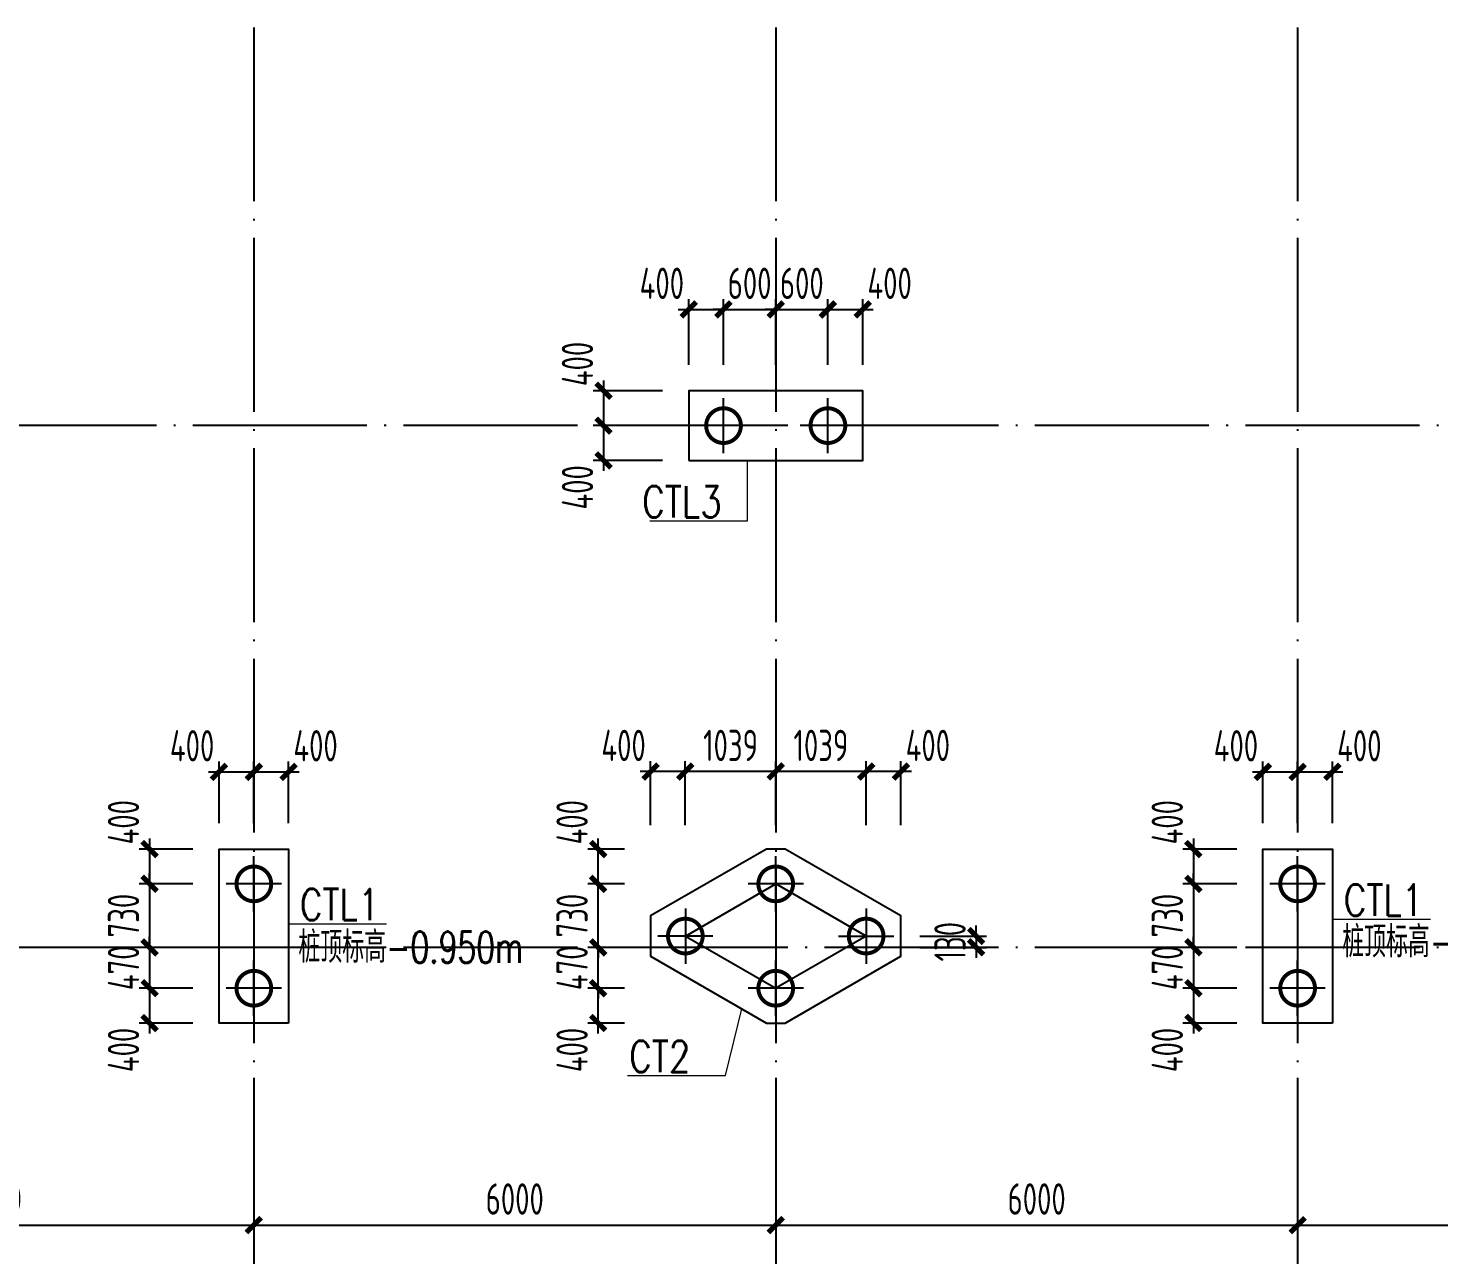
# Model space of a CAD drawing. Extents: x -1389621 to 57380, y -92505 to 283644.
# Drawn here: x -1369301 to -1353084, y 163581 to 177687 of the extents above; entities that cross this region are included whole.
import ezdxf
from ezdxf.enums import TextEntityAlignment as Align

# ---------------------------------------------------------------- set-up
doc = ezdxf.new("R2010")
doc.units = 0
doc.header["$LTSCALE"] = 100
doc.header["$MEASUREMENT"] = 0
doc.linetypes.add('DOTE', pattern=[2.42, 2, -0.2, 0.02, -0.2])
doc.layers.get('0').update_dxf_attribs({"linetype": 'CONTINUOUS'})
doc.layers.get('Defpoints').update_dxf_attribs({"linetype": 'CONTINUOUS'})
for name, color, linetype in [('AXIS', 3, 'CONTINUOUS'), ('DIM', 3, 'CONTINUOUS'), ('DOTE', 1, 'DOTE'), ('PUB_DIM', 3, 'CONTINUOUS'), ('单桩', 6, 'CONTINUOUS'), ('承台', 2, 'CONTINUOUS')]:
    doc.layers.add(name, color=color, linetype=linetype)
doc.layers.add('PUB_TEXT', color=7, linetype='CONTINUOUS', lineweight=15)
doc.styles.add('DIM_FONT', font='SIMPLEX', dxfattribs={"width": 0.7, "bigfont": 'GBCBIG'})
doc.styles.add('hztxt', font='txt', dxfattribs={"width": 0.7, "height": 10, "bigfont": 'hztxt.shx'})
doc.styles.add('TSSD_Dimension', font='tssdeng.shx', dxfattribs={"width": 0.7, "bigfont": 'hztxt.shx'})
doc.dimstyles.new('TSSD_100_100', dxfattribs={"dimtxt": 300, "dimasz": 100, "dimexe": 100, "dimexo": 250, "dimgap": 100, "dimtad": 1, "dimdec": 0, "dimzin": 0, "dimdsep": 46, "dimtxsty": 'TSSD_Dimension', "dimblk": 'ARCHTICK', "dimblk1": 'ARCHTICK', "dimblk2": 'ARCHTICK', "dimcen": 0, "dimdle": 100, "dimclrt": 7, "dimadec": 0, "dimazin": 0, "dimtfac": 1, "dimtdec": 0, "dimtix": 1, "dimtmove": 2, "dimatfit": 3, "dimfxl": 0, "dimtolj": 1, "dimtzin": 0, "dimarcsym": 0})

# ---------------------------------------------------------------- blocks, each defined once
blk = doc.blocks.new('_ArchTick')
at = {"color": 0, "linetype": 'ByBlock'}
blk.add_lwpolyline([(-0.71, -0.71, 0.5, 0.5, 0), (0.71, 0.71, 0.5, 0.5, 0)], format="xyseb", dxfattribs=at)
blk = doc.blocks.new('*D1351')
at = {"layer": 'Defpoints', "color": 0, "ltscale": 100}
for p in [(-1372707, 165617), (-1366707, 165617), (-1366707, 163923)]:
    blk.add_point(p, dxfattribs=at)
at = {"layer": 'DIM', "color": 0, "lineweight": -2, "ltscale": 100}
for p, q in [((-1372707, 165317), (-1372707, 163803)), ((-1366707, 165317), (-1366707, 163803)), ((-1372827, 163923), (-1366587, 163923))]:
    blk.add_line(p, q, dxfattribs=at)
at = {"layer": 'DIM', "color": 0, "lineweight": -2, "ltscale": 100, "xscale": 120, "yscale": 120, "zscale": 120, "rotation": 180}
blk.add_blockref('_ArchTick', (-1372707, 163923), dxfattribs=at)
at = {"layer": 'DIM', "color": 0, "lineweight": -2, "ltscale": 100, "xscale": 120, "yscale": 120, "zscale": 120}
blk.add_blockref('_ArchTick', (-1366707, 163923), dxfattribs=at)
at = {"layer": 'DIM', "color": 7, "ltscale": 100, "insert": (-1369707, 164223), "char_height": 360, "attachment_point": 5, "style": 'TSSD_Dimension'}
blk.add_mtext('\\A1;6000', dxfattribs=at)
blk = doc.blocks.new('*D1352')
at = {"layer": 'Defpoints', "color": 0, "ltscale": 100}
for p in [(-1366707, 165617), (-1360707, 165617), (-1360707, 163923)]:
    blk.add_point(p, dxfattribs=at)
at = {"layer": 'DIM', "color": 0, "lineweight": -2, "ltscale": 100}
for p, q in [((-1366707, 165317), (-1366707, 163803)), ((-1360707, 165317), (-1360707, 163803)), ((-1366827, 163923), (-1360587, 163923))]:
    blk.add_line(p, q, dxfattribs=at)
at = {"layer": 'DIM', "color": 0, "lineweight": -2, "ltscale": 100, "xscale": 120, "yscale": 120, "zscale": 120, "rotation": 180}
blk.add_blockref('_ArchTick', (-1366707, 163923), dxfattribs=at)
at = {"layer": 'DIM', "color": 0, "lineweight": -2, "ltscale": 100, "xscale": 120, "yscale": 120, "zscale": 120}
blk.add_blockref('_ArchTick', (-1360707, 163923), dxfattribs=at)
at = {"layer": 'DIM', "color": 7, "ltscale": 100, "insert": (-1363707, 164223), "char_height": 360, "attachment_point": 5, "style": 'TSSD_Dimension'}
blk.add_mtext('\\A1;6000', dxfattribs=at)
blk = doc.blocks.new('*D1353')
at = {"layer": 'Defpoints', "color": 0, "ltscale": 100}
for p in [(-1360707, 165617), (-1354707, 165617), (-1354707, 163923)]:
    blk.add_point(p, dxfattribs=at)
at = {"layer": 'DIM', "color": 0, "lineweight": -2, "ltscale": 100}
for p, q in [((-1360707, 165317), (-1360707, 163803)), ((-1354707, 165317), (-1354707, 163803)), ((-1360827, 163923), (-1354587, 163923))]:
    blk.add_line(p, q, dxfattribs=at)
at = {"layer": 'DIM', "color": 0, "lineweight": -2, "ltscale": 100, "xscale": 120, "yscale": 120, "zscale": 120, "rotation": 180}
blk.add_blockref('_ArchTick', (-1360707, 163923), dxfattribs=at)
at = {"layer": 'DIM', "color": 0, "lineweight": -2, "ltscale": 100, "xscale": 120, "yscale": 120, "zscale": 120}
blk.add_blockref('_ArchTick', (-1354707, 163923), dxfattribs=at)
at = {"layer": 'DIM', "color": 7, "ltscale": 100, "insert": (-1357707, 164223), "char_height": 360, "attachment_point": 5, "style": 'TSSD_Dimension'}
blk.add_mtext('\\A1;6000', dxfattribs=at)
blk = doc.blocks.new('*D1354')
at = {"layer": 'Defpoints', "color": 0, "ltscale": 100}
for p in [(-1354707, 165617), (-1348707, 165617), (-1348707, 163923)]:
    blk.add_point(p, dxfattribs=at)
at = {"layer": 'DIM', "color": 0, "lineweight": -2, "ltscale": 100}
for p, q in [((-1354707, 165317), (-1354707, 163803)), ((-1348707, 165317), (-1348707, 163803)), ((-1354827, 163923), (-1348587, 163923))]:
    blk.add_line(p, q, dxfattribs=at)
at = {"layer": 'DIM', "color": 0, "lineweight": -2, "ltscale": 100, "xscale": 120, "yscale": 120, "zscale": 120, "rotation": 180}
blk.add_blockref('_ArchTick', (-1354707, 163923), dxfattribs=at)
at = {"layer": 'DIM', "color": 0, "lineweight": -2, "ltscale": 100, "xscale": 120, "yscale": 120, "zscale": 120}
blk.add_blockref('_ArchTick', (-1348707, 163923), dxfattribs=at)
at = {"layer": 'DIM', "color": 7, "ltscale": 100, "insert": (-1351707, 164223), "char_height": 360, "attachment_point": 5, "style": 'TSSD_Dimension'}
blk.add_mtext('\\A1;6000', dxfattribs=at)
blk = doc.blocks.new('*D1356')
at = {"layer": 'Defpoints', "color": 0, "ltscale": 100}
for p in [(-1378707, 165857), (-1342707, 165857), (-1342707, 162963)]:
    blk.add_point(p, dxfattribs=at)
at = {"layer": 'DIM', "color": 0, "lineweight": -2, "ltscale": 100}
for p, q in [((-1378707, 165557), (-1378707, 162843)), ((-1342707, 165557), (-1342707, 162843)), ((-1378827, 162963), (-1342587, 162963))]:
    blk.add_line(p, q, dxfattribs=at)
at = {"layer": 'DIM', "color": 0, "lineweight": -2, "ltscale": 100, "xscale": 120, "yscale": 120, "zscale": 120, "rotation": 180}
blk.add_blockref('_ArchTick', (-1378707, 162963), dxfattribs=at)
at = {"layer": 'DIM', "color": 0, "lineweight": -2, "ltscale": 100, "xscale": 120, "yscale": 120, "zscale": 120}
blk.add_blockref('_ArchTick', (-1342707, 162963), dxfattribs=at)
at = {"layer": 'DIM', "color": 7, "ltscale": 100, "insert": (-1360707, 163263), "char_height": 360, "attachment_point": 5, "style": 'TSSD_Dimension'}
blk.add_mtext('\\A1;36000', dxfattribs=at)
blk = doc.blocks.new('U_B0HTE')
at = {"layer": '单桩'}
for p, q in [((0, 269.25), (0, -269.25)), ((-269.25, 0), (269.25, 0))]:
    blk.add_line(p, q, dxfattribs=at)
at = {"layer": '单桩', "const_width": 38.5}
blk.add_lwpolyline([(-169.25, 0, 1), (169.25, 0, 1)], format="xyb", close=True, dxfattribs=at)
at = {"style": 'DIM_FONT', "width": 0.8, "flags": 9}
for tag in ['YSIZE', 'XSIZE']:
    blk.add_attdef(tag, (0, 0), '', height=0.5, dxfattribs=at)
blk = doc.blocks.new('*D1396')
at = {"layer": 'Defpoints', "color": 0, "ltscale": 100}
for p in [(-1367107, 168247), (-1367905, 167847), (-1367107, 167847)]:
    blk.add_point(p, dxfattribs=at)
at = {"layer": 'DIM', "color": 0, "lineweight": -2, "ltscale": 100}
for p, q in [((-1367905, 168367), (-1367905, 167727)), ((-1367407, 168247), (-1368025, 168247)), ((-1367407, 167847), (-1368025, 167847))]:
    blk.add_line(p, q, dxfattribs=at)
at = {"layer": 'DIM', "color": 0, "lineweight": -2, "ltscale": 100, "xscale": 120, "yscale": 120, "zscale": 120}
for p, rotation in [((-1367905, 168247), 90), ((-1367905, 167847), 270)]:
    blk.add_blockref('_ArchTick', p, dxfattribs=dict(at, rotation=rotation))
at = {"layer": 'DIM', "color": 7, "ltscale": 100, "insert": (-1368205, 168556), "char_height": 360, "attachment_point": 5, "rotation": 90, "style": 'TSSD_Dimension'}
blk.add_mtext('\\A1;400', dxfattribs=at)
blk = doc.blocks.new('*D1397')
at = {"layer": 'Defpoints', "color": 0, "ltscale": 100}
for p in [(-1366307, 169135), (-1366707, 168247), (-1366307, 168247)]:
    blk.add_point(p, dxfattribs=at)
at = {"layer": 'DIM', "color": 0, "lineweight": -2, "ltscale": 100}
for p, q in [((-1366707, 168547), (-1366707, 169255)), ((-1366307, 168547), (-1366307, 169255)), ((-1366827, 169135), (-1366187, 169135))]:
    blk.add_line(p, q, dxfattribs=at)
at = {"layer": 'DIM', "color": 0, "lineweight": -2, "ltscale": 100, "xscale": 120, "yscale": 120, "zscale": 120, "rotation": 180}
blk.add_blockref('_ArchTick', (-1366707, 169135), dxfattribs=at)
at = {"layer": 'DIM', "color": 0, "lineweight": -2, "ltscale": 100, "xscale": 120, "yscale": 120, "zscale": 120}
blk.add_blockref('_ArchTick', (-1366307, 169135), dxfattribs=at)
at = {"layer": 'DIM', "color": 7, "ltscale": 100, "insert": (-1365997, 169435), "char_height": 360, "attachment_point": 5, "style": 'TSSD_Dimension'}
blk.add_mtext('\\A1;400', dxfattribs=at)
blk = doc.blocks.new('*D1398')
at = {"layer": 'Defpoints', "color": 0, "ltscale": 100}
for p in [(-1366707, 169135), (-1367107, 168247), (-1366707, 168247)]:
    blk.add_point(p, dxfattribs=at)
at = {"layer": 'DIM', "color": 0, "lineweight": -2, "ltscale": 100}
for p, q in [((-1367107, 168547), (-1367107, 169255)), ((-1366707, 168547), (-1366707, 169255)), ((-1367227, 169135), (-1366587, 169135))]:
    blk.add_line(p, q, dxfattribs=at)
at = {"layer": 'DIM', "color": 0, "lineweight": -2, "ltscale": 100, "xscale": 120, "yscale": 120, "zscale": 120, "rotation": 180}
blk.add_blockref('_ArchTick', (-1367107, 169135), dxfattribs=at)
at = {"layer": 'DIM', "color": 0, "lineweight": -2, "ltscale": 100, "xscale": 120, "yscale": 120, "zscale": 120}
blk.add_blockref('_ArchTick', (-1366707, 169135), dxfattribs=at)
at = {"layer": 'DIM', "color": 7, "ltscale": 100, "insert": (-1367416, 169435), "char_height": 360, "attachment_point": 5, "style": 'TSSD_Dimension'}
blk.add_mtext('\\A1;400', dxfattribs=at)
blk = doc.blocks.new('*D1399')
at = {"layer": 'Defpoints', "color": 0, "ltscale": 100}
for p in [(-1367107, 167847), (-1367905, 167117), (-1367107, 167117)]:
    blk.add_point(p, dxfattribs=at)
at = {"layer": 'DIM', "color": 0, "lineweight": -2, "ltscale": 100}
for p, q in [((-1367407, 167847), (-1368025, 167847)), ((-1367905, 167847), (-1367905, 167967)), ((-1367905, 167847), (-1367905, 167117)), ((-1367407, 167117), (-1368025, 167117)), ((-1367905, 167117), (-1367905, 166997))]:
    blk.add_line(p, q, dxfattribs=at)
at = {"layer": 'DIM', "color": 0, "lineweight": -2, "ltscale": 100, "xscale": 120, "yscale": 120, "zscale": 120}
for p, rotation in [((-1367905, 167847), 270), ((-1367905, 167117), 90)]:
    blk.add_blockref('_ArchTick', p, dxfattribs=dict(at, rotation=rotation))
at = {"layer": 'DIM', "color": 7, "ltscale": 100, "insert": (-1368205, 167482), "char_height": 360, "attachment_point": 5, "rotation": 90, "style": 'TSSD_Dimension'}
blk.add_mtext('\\A1;730', dxfattribs=at)
blk = doc.blocks.new('*D1400')
at = {"layer": 'Defpoints', "color": 0, "ltscale": 100}
for p in [(-1367107, 167117), (-1367905, 166647), (-1367107, 166647)]:
    blk.add_point(p, dxfattribs=at)
at = {"layer": 'DIM', "color": 0, "lineweight": -2, "ltscale": 100}
for p, q in [((-1367905, 167117), (-1367905, 167237)), ((-1367407, 167117), (-1368025, 167117)), ((-1367905, 167117), (-1367905, 166647)), ((-1367407, 166647), (-1368025, 166647)), ((-1367905, 166647), (-1367905, 166527))]:
    blk.add_line(p, q, dxfattribs=at)
at = {"layer": 'DIM', "color": 0, "lineweight": -2, "ltscale": 100, "xscale": 120, "yscale": 120, "zscale": 120}
for p, rotation in [((-1367905, 167117), 270), ((-1367905, 166647), 90)]:
    blk.add_blockref('_ArchTick', p, dxfattribs=dict(at, rotation=rotation))
at = {"layer": 'DIM', "color": 7, "ltscale": 100, "insert": (-1368205, 166882), "char_height": 360, "attachment_point": 5, "rotation": 90, "style": 'TSSD_Dimension'}
blk.add_mtext('\\A1;470', dxfattribs=at)
blk = doc.blocks.new('*D1401')
at = {"layer": 'Defpoints', "color": 0, "ltscale": 100}
for p in [(-1367107, 166647), (-1367905, 166247), (-1367107, 166247)]:
    blk.add_point(p, dxfattribs=at)
at = {"layer": 'DIM', "color": 0, "lineweight": -2, "ltscale": 100}
for p, q in [((-1367905, 166767), (-1367905, 166127)), ((-1367407, 166647), (-1368025, 166647)), ((-1367407, 166247), (-1368025, 166247))]:
    blk.add_line(p, q, dxfattribs=at)
at = {"layer": 'DIM', "color": 0, "lineweight": -2, "ltscale": 100, "xscale": 120, "yscale": 120, "zscale": 120}
for p, rotation in [((-1367905, 166647), 90), ((-1367905, 166247), 270)]:
    blk.add_blockref('_ArchTick', p, dxfattribs=dict(at, rotation=rotation))
at = {"layer": 'DIM', "color": 7, "ltscale": 100, "insert": (-1368205, 165937), "char_height": 360, "attachment_point": 5, "rotation": 90, "style": 'TSSD_Dimension'}
blk.add_mtext('\\A1;400', dxfattribs=at)
blk = doc.blocks.new('*D1402')
at = {"layer": 'Defpoints', "color": 0, "ltscale": 100}
for p in [(-1355107, 168247), (-1355905, 167847), (-1355107, 167847)]:
    blk.add_point(p, dxfattribs=at)
at = {"layer": 'DIM', "color": 0, "lineweight": -2, "ltscale": 100}
for p, q in [((-1355905, 168367), (-1355905, 167727)), ((-1355407, 168247), (-1356025, 168247)), ((-1355407, 167847), (-1356025, 167847))]:
    blk.add_line(p, q, dxfattribs=at)
at = {"layer": 'DIM', "color": 0, "lineweight": -2, "ltscale": 100, "xscale": 120, "yscale": 120, "zscale": 120}
for p, rotation in [((-1355905, 168247), 90), ((-1355905, 167847), 270)]:
    blk.add_blockref('_ArchTick', p, dxfattribs=dict(at, rotation=rotation))
at = {"layer": 'DIM', "color": 7, "ltscale": 100, "insert": (-1356205, 168556), "char_height": 360, "attachment_point": 5, "rotation": 90, "style": 'TSSD_Dimension'}
blk.add_mtext('\\A1;400', dxfattribs=at)
blk = doc.blocks.new('*D1403')
at = {"layer": 'Defpoints', "color": 0, "ltscale": 100}
for p in [(-1354307, 169135), (-1354707, 168247), (-1354307, 168247)]:
    blk.add_point(p, dxfattribs=at)
at = {"layer": 'DIM', "color": 0, "lineweight": -2, "ltscale": 100}
for p, q in [((-1354707, 168547), (-1354707, 169255)), ((-1354307, 168547), (-1354307, 169255)), ((-1354827, 169135), (-1354187, 169135))]:
    blk.add_line(p, q, dxfattribs=at)
at = {"layer": 'DIM', "color": 0, "lineweight": -2, "ltscale": 100, "xscale": 120, "yscale": 120, "zscale": 120, "rotation": 180}
blk.add_blockref('_ArchTick', (-1354707, 169135), dxfattribs=at)
at = {"layer": 'DIM', "color": 0, "lineweight": -2, "ltscale": 100, "xscale": 120, "yscale": 120, "zscale": 120}
blk.add_blockref('_ArchTick', (-1354307, 169135), dxfattribs=at)
at = {"layer": 'DIM', "color": 7, "ltscale": 100, "insert": (-1353997, 169435), "char_height": 360, "attachment_point": 5, "style": 'TSSD_Dimension'}
blk.add_mtext('\\A1;400', dxfattribs=at)
blk = doc.blocks.new('*D1404')
at = {"layer": 'Defpoints', "color": 0, "ltscale": 100}
for p in [(-1354707, 169135), (-1355107, 168247), (-1354707, 168247)]:
    blk.add_point(p, dxfattribs=at)
at = {"layer": 'DIM', "color": 0, "lineweight": -2, "ltscale": 100}
for p, q in [((-1355107, 168547), (-1355107, 169255)), ((-1354707, 168547), (-1354707, 169255)), ((-1355227, 169135), (-1354587, 169135))]:
    blk.add_line(p, q, dxfattribs=at)
at = {"layer": 'DIM', "color": 0, "lineweight": -2, "ltscale": 100, "xscale": 120, "yscale": 120, "zscale": 120, "rotation": 180}
blk.add_blockref('_ArchTick', (-1355107, 169135), dxfattribs=at)
at = {"layer": 'DIM', "color": 0, "lineweight": -2, "ltscale": 100, "xscale": 120, "yscale": 120, "zscale": 120}
blk.add_blockref('_ArchTick', (-1354707, 169135), dxfattribs=at)
at = {"layer": 'DIM', "color": 7, "ltscale": 100, "insert": (-1355416, 169435), "char_height": 360, "attachment_point": 5, "style": 'TSSD_Dimension'}
blk.add_mtext('\\A1;400', dxfattribs=at)
blk = doc.blocks.new('*D1405')
at = {"layer": 'Defpoints', "color": 0, "ltscale": 100}
for p in [(-1355107, 167847), (-1355905, 167117), (-1355107, 167117)]:
    blk.add_point(p, dxfattribs=at)
at = {"layer": 'DIM', "color": 0, "lineweight": -2, "ltscale": 100}
for p, q in [((-1355407, 167847), (-1356025, 167847)), ((-1355905, 167847), (-1355905, 167967)), ((-1355905, 167847), (-1355905, 167117)), ((-1355407, 167117), (-1356025, 167117)), ((-1355905, 167117), (-1355905, 166997))]:
    blk.add_line(p, q, dxfattribs=at)
at = {"layer": 'DIM', "color": 0, "lineweight": -2, "ltscale": 100, "xscale": 120, "yscale": 120, "zscale": 120}
for p, rotation in [((-1355905, 167847), 270), ((-1355905, 167117), 90)]:
    blk.add_blockref('_ArchTick', p, dxfattribs=dict(at, rotation=rotation))
at = {"layer": 'DIM', "color": 7, "ltscale": 100, "insert": (-1356205, 167482), "char_height": 360, "attachment_point": 5, "rotation": 90, "style": 'TSSD_Dimension'}
blk.add_mtext('\\A1;730', dxfattribs=at)
blk = doc.blocks.new('*D1406')
at = {"layer": 'Defpoints', "color": 0, "ltscale": 100}
for p in [(-1355107, 167117), (-1355905, 166647), (-1355107, 166647)]:
    blk.add_point(p, dxfattribs=at)
at = {"layer": 'DIM', "color": 0, "lineweight": -2, "ltscale": 100}
for p, q in [((-1355905, 167117), (-1355905, 167237)), ((-1355407, 167117), (-1356025, 167117)), ((-1355905, 167117), (-1355905, 166647)), ((-1355407, 166647), (-1356025, 166647)), ((-1355905, 166647), (-1355905, 166527))]:
    blk.add_line(p, q, dxfattribs=at)
at = {"layer": 'DIM', "color": 0, "lineweight": -2, "ltscale": 100, "xscale": 120, "yscale": 120, "zscale": 120}
for p, rotation in [((-1355905, 167117), 270), ((-1355905, 166647), 90)]:
    blk.add_blockref('_ArchTick', p, dxfattribs=dict(at, rotation=rotation))
at = {"layer": 'DIM', "color": 7, "ltscale": 100, "insert": (-1356205, 166882), "char_height": 360, "attachment_point": 5, "rotation": 90, "style": 'TSSD_Dimension'}
blk.add_mtext('\\A1;470', dxfattribs=at)
blk = doc.blocks.new('*D1407')
at = {"layer": 'Defpoints', "color": 0, "ltscale": 100}
for p in [(-1355107, 166647), (-1355905, 166247), (-1355107, 166247)]:
    blk.add_point(p, dxfattribs=at)
at = {"layer": 'DIM', "color": 0, "lineweight": -2, "ltscale": 100}
for p, q in [((-1355905, 166767), (-1355905, 166127)), ((-1355407, 166647), (-1356025, 166647)), ((-1355407, 166247), (-1356025, 166247))]:
    blk.add_line(p, q, dxfattribs=at)
at = {"layer": 'DIM', "color": 0, "lineweight": -2, "ltscale": 100, "xscale": 120, "yscale": 120, "zscale": 120}
for p, rotation in [((-1355905, 166647), 90), ((-1355905, 166247), 270)]:
    blk.add_blockref('_ArchTick', p, dxfattribs=dict(at, rotation=rotation))
at = {"layer": 'DIM', "color": 7, "ltscale": 100, "insert": (-1356205, 165937), "char_height": 360, "attachment_point": 5, "rotation": 90, "style": 'TSSD_Dimension'}
blk.add_mtext('\\A1;400', dxfattribs=at)
blk = doc.blocks.new('*D1414')
at = {"layer": 'Defpoints', "color": 0, "ltscale": 100}
for p in [(-1361746, 169139), (-1361746, 168224), (-1360707, 168224)]:
    blk.add_point(p, dxfattribs=at)
at = {"layer": 'DIM', "color": 0, "lineweight": -2, "ltscale": 100}
for p, q in [((-1361746, 168524), (-1361746, 169259)), ((-1360707, 168524), (-1360707, 169259)), ((-1360587, 169139), (-1361866, 169139))]:
    blk.add_line(p, q, dxfattribs=at)
at = {"layer": 'DIM', "color": 0, "lineweight": -2, "ltscale": 100, "xscale": 120, "yscale": 120, "zscale": 120, "rotation": 180}
blk.add_blockref('_ArchTick', (-1361746, 169139), dxfattribs=at)
at = {"layer": 'DIM', "color": 0, "lineweight": -2, "ltscale": 100, "xscale": 120, "yscale": 120, "zscale": 120}
blk.add_blockref('_ArchTick', (-1360707, 169139), dxfattribs=at)
at = {"layer": 'DIM', "color": 7, "ltscale": 100, "insert": (-1361226, 169439), "char_height": 360, "attachment_point": 5, "style": 'TSSD_Dimension'}
blk.add_mtext('\\A1;1039', dxfattribs=at)
blk = doc.blocks.new('*D1415')
at = {"layer": 'Defpoints', "color": 0, "ltscale": 100}
for p in [(-1360707, 169139), (-1360707, 168224), (-1359667, 168224)]:
    blk.add_point(p, dxfattribs=at)
at = {"layer": 'DIM', "color": 0, "lineweight": -2, "ltscale": 100}
for p, q in [((-1360707, 168524), (-1360707, 169259)), ((-1359667, 168524), (-1359667, 169259)), ((-1359547, 169139), (-1360827, 169139))]:
    blk.add_line(p, q, dxfattribs=at)
at = {"layer": 'DIM', "color": 0, "lineweight": -2, "ltscale": 100, "xscale": 120, "yscale": 120, "zscale": 120, "rotation": 180}
blk.add_blockref('_ArchTick', (-1360707, 169139), dxfattribs=at)
at = {"layer": 'DIM', "color": 0, "lineweight": -2, "ltscale": 100, "xscale": 120, "yscale": 120, "zscale": 120}
blk.add_blockref('_ArchTick', (-1359667, 169139), dxfattribs=at)
at = {"layer": 'DIM', "color": 7, "ltscale": 100, "insert": (-1360187, 169439), "char_height": 360, "attachment_point": 5, "style": 'TSSD_Dimension'}
blk.add_mtext('\\A1;1039', dxfattribs=at)
blk = doc.blocks.new('*D1416')
at = {"layer": 'Defpoints', "color": 0, "ltscale": 100}
for p in [(-1362748, 168247), (-1362146, 168247), (-1362146, 167847)]:
    blk.add_point(p, dxfattribs=at)
at = {"layer": 'DIM', "color": 0, "lineweight": -2, "ltscale": 100}
for p, q in [((-1362748, 167727), (-1362748, 168367)), ((-1362446, 168247), (-1362868, 168247)), ((-1362446, 167847), (-1362868, 167847))]:
    blk.add_line(p, q, dxfattribs=at)
at = {"layer": 'DIM', "color": 0, "lineweight": -2, "ltscale": 100, "xscale": 120, "yscale": 120, "zscale": 120}
for p, rotation in [((-1362748, 168247), 90), ((-1362748, 167847), 270)]:
    blk.add_blockref('_ArchTick', p, dxfattribs=dict(at, rotation=rotation))
at = {"layer": 'DIM', "color": 7, "ltscale": 100, "insert": (-1363048, 168556), "char_height": 360, "attachment_point": 5, "rotation": 90, "style": 'TSSD_Dimension'}
blk.add_mtext('\\A1;400', dxfattribs=at)
blk = doc.blocks.new('*D1417')
at = {"layer": 'Defpoints', "color": 0, "ltscale": 100}
for p in [(-1362146, 169139), (-1362146, 168224), (-1361746, 168224)]:
    blk.add_point(p, dxfattribs=at)
at = {"layer": 'DIM', "color": 0, "lineweight": -2, "ltscale": 100}
for p, q in [((-1362146, 168524), (-1362146, 169259)), ((-1361746, 168524), (-1361746, 169259)), ((-1361626, 169139), (-1362266, 169139))]:
    blk.add_line(p, q, dxfattribs=at)
at = {"layer": 'DIM', "color": 0, "lineweight": -2, "ltscale": 100, "xscale": 120, "yscale": 120, "zscale": 120, "rotation": 180}
blk.add_blockref('_ArchTick', (-1362146, 169139), dxfattribs=at)
at = {"layer": 'DIM', "color": 0, "lineweight": -2, "ltscale": 100, "xscale": 120, "yscale": 120, "zscale": 120}
blk.add_blockref('_ArchTick', (-1361746, 169139), dxfattribs=at)
at = {"layer": 'DIM', "color": 7, "ltscale": 100, "insert": (-1362456, 169439), "char_height": 360, "attachment_point": 5, "style": 'TSSD_Dimension'}
blk.add_mtext('\\A1;400', dxfattribs=at)
blk = doc.blocks.new('*D1418')
at = {"layer": 'Defpoints', "color": 0, "ltscale": 100}
for p in [(-1359667, 169139), (-1359667, 168224), (-1359267, 168224)]:
    blk.add_point(p, dxfattribs=at)
at = {"layer": 'DIM', "color": 0, "lineweight": -2, "ltscale": 100}
for p, q in [((-1359667, 168524), (-1359667, 169259)), ((-1359267, 168524), (-1359267, 169259)), ((-1359147, 169139), (-1359787, 169139))]:
    blk.add_line(p, q, dxfattribs=at)
at = {"layer": 'DIM', "color": 0, "lineweight": -2, "ltscale": 100, "xscale": 120, "yscale": 120, "zscale": 120, "rotation": 180}
blk.add_blockref('_ArchTick', (-1359667, 169139), dxfattribs=at)
at = {"layer": 'DIM', "color": 0, "lineweight": -2, "ltscale": 100, "xscale": 120, "yscale": 120, "zscale": 120}
blk.add_blockref('_ArchTick', (-1359267, 169139), dxfattribs=at)
at = {"layer": 'DIM', "color": 7, "ltscale": 100, "insert": (-1358958, 169439), "char_height": 360, "attachment_point": 5, "style": 'TSSD_Dimension'}
blk.add_mtext('\\A1;400', dxfattribs=at)
blk = doc.blocks.new('*D1419')
at = {"layer": 'Defpoints', "color": 0, "ltscale": 100}
for p in [(-1362748, 167847), (-1362146, 167847), (-1362146, 167117)]:
    blk.add_point(p, dxfattribs=at)
at = {"layer": 'DIM', "color": 0, "lineweight": -2, "ltscale": 100}
for p, q in [((-1362446, 167847), (-1362868, 167847)), ((-1362748, 167847), (-1362748, 167967)), ((-1362748, 167117), (-1362748, 167847)), ((-1362446, 167117), (-1362868, 167117)), ((-1362748, 167117), (-1362748, 166997))]:
    blk.add_line(p, q, dxfattribs=at)
at = {"layer": 'DIM', "color": 0, "lineweight": -2, "ltscale": 100, "xscale": 120, "yscale": 120, "zscale": 120}
for p, rotation in [((-1362748, 167847), 270), ((-1362748, 167117), 90)]:
    blk.add_blockref('_ArchTick', p, dxfattribs=dict(at, rotation=rotation))
at = {"layer": 'DIM', "color": 7, "ltscale": 100, "insert": (-1363048, 167482), "char_height": 360, "attachment_point": 5, "rotation": 90, "style": 'TSSD_Dimension'}
blk.add_mtext('\\A1;730', dxfattribs=at)
blk = doc.blocks.new('*D1420')
at = {"layer": 'Defpoints', "color": 0, "ltscale": 100}
for p in [(-1362748, 166647), (-1362146, 166647), (-1362146, 166247)]:
    blk.add_point(p, dxfattribs=at)
at = {"layer": 'DIM', "color": 0, "lineweight": -2, "ltscale": 100}
for p, q in [((-1362748, 166127), (-1362748, 166767)), ((-1362446, 166647), (-1362868, 166647)), ((-1362446, 166247), (-1362868, 166247))]:
    blk.add_line(p, q, dxfattribs=at)
at = {"layer": 'DIM', "color": 0, "lineweight": -2, "ltscale": 100, "xscale": 120, "yscale": 120, "zscale": 120}
for p, rotation in [((-1362748, 166647), 90), ((-1362748, 166247), 270)]:
    blk.add_blockref('_ArchTick', p, dxfattribs=dict(at, rotation=rotation))
at = {"layer": 'DIM', "color": 7, "ltscale": 100, "insert": (-1363048, 165937), "char_height": 360, "attachment_point": 5, "rotation": 90, "style": 'TSSD_Dimension'}
blk.add_mtext('\\A1;400', dxfattribs=at)
blk = doc.blocks.new('*D1421')
at = {"layer": 'Defpoints', "color": 0, "ltscale": 100}
for p in [(-1362748, 167117), (-1362146, 167117), (-1362146, 166647)]:
    blk.add_point(p, dxfattribs=at)
at = {"layer": 'DIM', "color": 0, "lineweight": -2, "ltscale": 100}
for p, q in [((-1362748, 167117), (-1362748, 167237)), ((-1362446, 167117), (-1362868, 167117)), ((-1362748, 166647), (-1362748, 167117)), ((-1362446, 166647), (-1362868, 166647)), ((-1362748, 166647), (-1362748, 166527))]:
    blk.add_line(p, q, dxfattribs=at)
at = {"layer": 'DIM', "color": 0, "lineweight": -2, "ltscale": 100, "xscale": 120, "yscale": 120, "zscale": 120}
for p, rotation in [((-1362748, 167117), 270), ((-1362748, 166647), 90)]:
    blk.add_blockref('_ArchTick', p, dxfattribs=dict(at, rotation=rotation))
at = {"layer": 'DIM', "color": 7, "ltscale": 100, "insert": (-1363048, 166882), "char_height": 360, "attachment_point": 5, "rotation": 90, "style": 'TSSD_Dimension'}
blk.add_mtext('\\A1;470', dxfattribs=at)
blk = doc.blocks.new('*D1422')
at = {"layer": 'Defpoints', "color": 0, "ltscale": 100}
for p in [(-1359350, 167247), (-1359350, 167117), (-1358403, 167117)]:
    blk.add_point(p, dxfattribs=at)
at = {"layer": 'DIM', "color": 0, "lineweight": -2, "ltscale": 100}
for p, q in [((-1358403, 167247), (-1358403, 167367)), ((-1359050, 167247), (-1358283, 167247)), ((-1358403, 167247), (-1358403, 167117)), ((-1359050, 167117), (-1358283, 167117)), ((-1358403, 167117), (-1358403, 166997))]:
    blk.add_line(p, q, dxfattribs=at)
at = {"layer": 'DIM', "color": 0, "lineweight": -2, "ltscale": 100, "xscale": 120, "yscale": 120, "zscale": 120}
for p, rotation in [((-1358403, 167247), 270), ((-1358403, 167117), 90)]:
    blk.add_blockref('_ArchTick', p, dxfattribs=dict(at, rotation=rotation))
at = {"layer": 'DIM', "color": 7, "ltscale": 100, "insert": (-1358703, 167182), "char_height": 360, "attachment_point": 5, "rotation": 90, "style": 'TSSD_Dimension'}
blk.add_mtext('\\A1;130', dxfattribs=at)
blk = doc.blocks.new('*D1495')
at = {"layer": 'Defpoints', "color": 0, "ltscale": 100}
for p in [(-1361707, 173517), (-1362686, 173117), (-1361707, 173117)]:
    blk.add_point(p, dxfattribs=at)
at = {"layer": 'DIM', "color": 0, "lineweight": -2, "ltscale": 100}
for p, q in [((-1362686, 173637), (-1362686, 172997)), ((-1362007, 173517), (-1362806, 173517)), ((-1362007, 173117), (-1362806, 173117))]:
    blk.add_line(p, q, dxfattribs=at)
at = {"layer": 'DIM', "color": 0, "lineweight": -2, "ltscale": 100, "xscale": 120, "yscale": 120, "zscale": 120}
for p, rotation in [((-1362686, 173517), 90), ((-1362686, 173117), 270)]:
    blk.add_blockref('_ArchTick', p, dxfattribs=dict(at, rotation=rotation))
at = {"layer": 'DIM', "color": 7, "ltscale": 100, "insert": (-1362986, 173826), "char_height": 360, "attachment_point": 5, "rotation": 90, "style": 'TSSD_Dimension'}
blk.add_mtext('\\A1;400', dxfattribs=at)
blk = doc.blocks.new('*D1496')
at = {"layer": 'Defpoints', "color": 0, "ltscale": 100}
for p in [(-1361307, 174453), (-1361707, 173517), (-1361307, 173517)]:
    blk.add_point(p, dxfattribs=at)
at = {"layer": 'DIM', "color": 0, "lineweight": -2, "ltscale": 100}
for p, q in [((-1361707, 173817), (-1361707, 174573)), ((-1361307, 173817), (-1361307, 174573)), ((-1361827, 174453), (-1361187, 174453))]:
    blk.add_line(p, q, dxfattribs=at)
at = {"layer": 'DIM', "color": 0, "lineweight": -2, "ltscale": 100, "xscale": 120, "yscale": 120, "zscale": 120, "rotation": 180}
blk.add_blockref('_ArchTick', (-1361707, 174453), dxfattribs=at)
at = {"layer": 'DIM', "color": 0, "lineweight": -2, "ltscale": 100, "xscale": 120, "yscale": 120, "zscale": 120}
blk.add_blockref('_ArchTick', (-1361307, 174453), dxfattribs=at)
at = {"layer": 'DIM', "color": 7, "ltscale": 100, "insert": (-1362016, 174753), "char_height": 360, "attachment_point": 5, "style": 'TSSD_Dimension'}
blk.add_mtext('\\A1;400', dxfattribs=at)
blk = doc.blocks.new('*D1497')
at = {"layer": 'Defpoints', "color": 0, "ltscale": 100}
for p in [(-1361707, 173117), (-1362686, 172717), (-1361707, 172717)]:
    blk.add_point(p, dxfattribs=at)
at = {"layer": 'DIM', "color": 0, "lineweight": -2, "ltscale": 100}
for p, q in [((-1362686, 173237), (-1362686, 172597)), ((-1362007, 173117), (-1362806, 173117)), ((-1362007, 172717), (-1362806, 172717))]:
    blk.add_line(p, q, dxfattribs=at)
at = {"layer": 'DIM', "color": 0, "lineweight": -2, "ltscale": 100, "xscale": 120, "yscale": 120, "zscale": 120}
for p, rotation in [((-1362686, 173117), 90), ((-1362686, 172717), 270)]:
    blk.add_blockref('_ArchTick', p, dxfattribs=dict(at, rotation=rotation))
at = {"layer": 'DIM', "color": 7, "ltscale": 100, "insert": (-1362986, 172407), "char_height": 360, "attachment_point": 5, "rotation": 90, "style": 'TSSD_Dimension'}
blk.add_mtext('\\A1;400', dxfattribs=at)
blk = doc.blocks.new('*D1498')
at = {"layer": 'Defpoints', "color": 0, "ltscale": 100}
for p in [(-1360107, 174453), (-1360707, 173517), (-1360107, 173517)]:
    blk.add_point(p, dxfattribs=at)
at = {"layer": 'DIM', "color": 0, "lineweight": -2, "ltscale": 100}
for p, q in [((-1360707, 173817), (-1360707, 174573)), ((-1360107, 173817), (-1360107, 174573)), ((-1360707, 174453), (-1360827, 174453)), ((-1360707, 174453), (-1360107, 174453)), ((-1360107, 174453), (-1359987, 174453))]:
    blk.add_line(p, q, dxfattribs=at)
at = {"layer": 'DIM', "color": 0, "lineweight": -2, "ltscale": 100, "xscale": 120, "yscale": 120, "zscale": 120}
blk.add_blockref('_ArchTick', (-1360707, 174453), dxfattribs=at)
at = {"layer": 'DIM', "color": 0, "lineweight": -2, "ltscale": 100, "xscale": 120, "yscale": 120, "zscale": 120, "rotation": 180}
blk.add_blockref('_ArchTick', (-1360107, 174453), dxfattribs=at)
at = {"layer": 'DIM', "color": 7, "ltscale": 100, "insert": (-1360407, 174753), "char_height": 360, "attachment_point": 5, "style": 'TSSD_Dimension'}
blk.add_mtext('\\A1;600', dxfattribs=at)
blk = doc.blocks.new('*D1499')
at = {"layer": 'Defpoints', "color": 0, "ltscale": 100}
for p in [(-1359707, 174453), (-1360107, 173517), (-1359707, 173517)]:
    blk.add_point(p, dxfattribs=at)
at = {"layer": 'DIM', "color": 0, "lineweight": -2, "ltscale": 100}
for p, q in [((-1360107, 173817), (-1360107, 174573)), ((-1359707, 173817), (-1359707, 174573)), ((-1360227, 174453), (-1359587, 174453))]:
    blk.add_line(p, q, dxfattribs=at)
at = {"layer": 'DIM', "color": 0, "lineweight": -2, "ltscale": 100, "xscale": 120, "yscale": 120, "zscale": 120, "rotation": 180}
blk.add_blockref('_ArchTick', (-1360107, 174453), dxfattribs=at)
at = {"layer": 'DIM', "color": 0, "lineweight": -2, "ltscale": 100, "xscale": 120, "yscale": 120, "zscale": 120}
blk.add_blockref('_ArchTick', (-1359707, 174453), dxfattribs=at)
at = {"layer": 'DIM', "color": 7, "ltscale": 100, "insert": (-1359397, 174753), "char_height": 360, "attachment_point": 5, "style": 'TSSD_Dimension'}
blk.add_mtext('\\A1;400', dxfattribs=at)
blk = doc.blocks.new('*D1500')
at = {"layer": 'Defpoints', "color": 0, "ltscale": 100}
for p in [(-1360707, 174453), (-1361307, 173517), (-1360707, 173517)]:
    blk.add_point(p, dxfattribs=at)
at = {"layer": 'DIM', "color": 0, "lineweight": -2, "ltscale": 100}
for p, q in [((-1361307, 173817), (-1361307, 174573)), ((-1360707, 173817), (-1360707, 174573)), ((-1361307, 174453), (-1361427, 174453)), ((-1361307, 174453), (-1360707, 174453)), ((-1360707, 174453), (-1360587, 174453))]:
    blk.add_line(p, q, dxfattribs=at)
at = {"layer": 'DIM', "color": 0, "lineweight": -2, "ltscale": 100, "xscale": 120, "yscale": 120, "zscale": 120}
blk.add_blockref('_ArchTick', (-1361307, 174453), dxfattribs=at)
at = {"layer": 'DIM', "color": 0, "lineweight": -2, "ltscale": 100, "xscale": 120, "yscale": 120, "zscale": 120, "rotation": 180}
blk.add_blockref('_ArchTick', (-1360707, 174453), dxfattribs=at)
at = {"layer": 'DIM', "color": 7, "ltscale": 100, "insert": (-1361007, 174753), "char_height": 360, "attachment_point": 5, "style": 'TSSD_Dimension'}
blk.add_mtext('\\A1;600', dxfattribs=at)

msp = doc.modelspace()

# ---------------------------------------------------------------- linework, layer by layer
at = {"layer": 'AXIS'}
for p, q in [((-1366706.633, 165616.717), (-1366706.633, 162319.368)), ((-1360706.633, 165616.717), (-1360706.633, 162319.368)), ((-1354706.633, 165616.717), (-1354706.633, 162319.368))]:
    msp.add_line(p, q, dxfattribs=at)
at = {"layer": 'DOTE', "linetype": 'DOTE', "ltscale": 10}
for p, q in [((-1366706.633, 240616.717), (-1366706.633, 165616.717)), ((-1360706.633, 240616.717), (-1360706.633, 165616.717)), ((-1354706.633, 240616.717), (-1354706.633, 165616.717)), ((-1341206.633, 173116.717), (-1382628.63, 173116.717)), ((-1341206.633, 167116.717), (-1382628.63, 167116.717))]:
    msp.add_line(p, q, dxfattribs=at)
at = {"layer": 'PUB_TEXT'}
for p, q in [((-1361029.474, 172021.954), (-1361029.474, 172716.717)), ((-1362155.126, 172021.954), (-1361029.474, 172021.954)), ((-1366306.633, 167388.169), (-1365180.981, 167388.169)), ((-1354306.633, 167440.205), (-1353180.981, 167440.205)), ((-1361285.178, 165643.566), (-1361097.763, 166410.656)), ((-1362410.83, 165643.566), (-1361285.178, 165643.566))]:
    msp.add_line(p, q, dxfattribs=at)
at = {"layer": '单桩'}
for p, q in [((-1361745.863, 167246.717), (-1360706.633, 167846.717)), ((-1359667.402, 167246.717), (-1360706.633, 167846.717)), ((-1361745.863, 167246.717), (-1360706.633, 166646.717)), ((-1359667.402, 167246.717), (-1360706.633, 166646.717))]:
    msp.add_line(p, q, dxfattribs=at)
at = {"layer": '承台'}
for points in [[(-1361706.633, 172716.717), (-1359706.633, 172716.717), (-1359706.633, 173516.717), (-1361706.633, 173516.717), (-1361706.633, 172716.717)], [(-1366306.633, 166246.717), (-1367106.633, 166246.717), (-1367106.633, 168246.717), (-1366306.633, 168246.717), (-1366306.633, 166246.717)], [(-1354306.633, 166246.717), (-1355106.633, 166246.717), (-1355106.633, 168246.717), (-1354306.633, 168246.717), (-1354306.633, 166246.717)]]:
    msp.add_lwpolyline(points, dxfattribs=at)
msp.add_lwpolyline([(-1360813.812, 166246.717), (-1360599.453, 166246.717), (-1359267.402, 167015.777), (-1359267.402, 167477.657), (-1360599.453, 168246.717), (-1360813.812, 168246.717), (-1362145.863, 167477.657), (-1362145.863, 167015.777)], close=True, dxfattribs=at)

# ---------------------------------------------------------------- block references
at = {"layer": '单桩', "yscale": 1.18, "zscale": 1.18}
for p, xscale, rotation in [((-1361306.633, 173116.717), -1.18, 270), ((-1360106.633, 173116.717), -1.18, 270), ((-1366706.633, 167846.717), 1.17999999999995, 180), ((-1360706.633, 167846.717), 1.17999999999995, 180), ((-1354706.633, 167846.717), 1.17999999999995, 180), ((-1366706.633, 166646.717), 1.17999999999995, 180), ((-1360706.633, 166646.717), 1.17999999999995, 180), ((-1354706.633, 166646.717), 1.17999999999995, 180)]:
    msp.add_blockref('U_B0HTE', p, dxfattribs=dict(at, xscale=xscale, rotation=rotation))
for p, xscale in [((-1361745.863, 167246.717), -1.17999999999995), ((-1359667.402, 167246.717), 1.17999999999995)]:
    msp.add_blockref('U_B0HTE', p, dxfattribs=dict(at, xscale=xscale))

# ---------------------------------------------------------------- texts
at = {"layer": 'PUB_DIM', "color": 7, "linetype": 'Continuous', "style": 'hztxt'}
for s, width, p in [('CTL3', 0.8, (-1361784.243, 172241.895)), ('CTL1', 0.8, (-1365719.488, 167608.11)), ('CTL1', 0.8, (-1353719.488, 167660.146)), ('桩顶标高-0.950m', 0.7, (-1352902.042, 167200.01)), ('桩顶标高-0.950m', 0.7, (-1364902.042, 167138.019)), ('CT2', 0.8, (-1362039.947, 165863.506))]:
    msp.add_text(s, height=360, dxfattribs=dict(at, width=width)).set_placement(p, align=Align.MIDDLE)

# ---------------------------------------------------------------- dimensions: what is measured, and where the dimension line sits
at = {"layer": 'DIM', "ltscale": 100}
for base, p1, p2, picture, middle in [((-1361306.633, 174453.146), (-1361706.633, 173516.717), (-1361306.633, 173516.717), '*D1496', (-1362016.325, 174753.146)), ((-1359706.633, 174453.146), (-1360106.633, 173516.717), (-1359706.633, 173516.717), '*D1499', (-1359396.94, 174753.146)), ((-1366706.633, 169135.498), (-1367106.633, 168246.717), (-1366706.633, 168246.717), '*D1398', (-1367416.325, 169435.498)), ((-1366306.633, 169135.498), (-1366706.633, 168246.717), (-1366306.633, 168246.717), '*D1397', (-1365996.94, 169435.498)), ((-1362145.863, 169139.289), (-1361745.863, 168223.554), (-1362145.863, 168223.554), '*D1417', (-1362455.555, 169439.289)), ((-1359667.402, 169139.289), (-1359267.402, 168223.554), (-1359667.402, 168223.554), '*D1418', (-1358957.71, 169439.289)), ((-1354706.633, 169135.498), (-1355106.633, 168246.717), (-1354706.633, 168246.717), '*D1404', (-1355416.325, 169435.498)), ((-1354306.633, 169135.498), (-1354706.633, 168246.717), (-1354306.633, 168246.717), '*D1403', (-1353996.94, 169435.498))]:
    dim = msp.add_linear_dim(base=base, p1=p1, p2=p2, dimstyle='TSSD_100_100', override={"dimscale": 1.2}, dxfattribs=at)
    dim.commit()
    dim.dimension.update_dxf_attribs({"geometry": picture, "text_midpoint": middle, "dimtype": 160})
for base, p1, p2, picture, middle in [((-1360706.633, 174453.146), (-1361306.633, 173516.717), (-1360706.633, 173516.717), '*D1500', (-1361006.633, 174753.146)), ((-1360106.633, 174453.146), (-1360706.633, 173516.717), (-1360106.633, 173516.717), '*D1498', (-1360406.633, 174753.146)), ((-1361745.863, 169139.289), (-1360706.633, 168223.554), (-1361745.863, 168223.554), '*D1414', (-1361226.248, 169439.289)), ((-1360706.633, 169139.289), (-1359667.402, 168223.554), (-1360706.633, 168223.554), '*D1415', (-1360187.017, 169439.289))]:
    dim = msp.add_linear_dim(base=base, p1=p1, p2=p2, dimstyle='TSSD_100_100', override={"dimscale": 1.2}, dxfattribs=at)
    dim.commit()
    dim.dimension.update_dxf_attribs({"geometry": picture, "text_midpoint": middle})
for base, p1, p2, picture, middle in [((-1362685.646, 173116.717), (-1361706.633, 173516.717), (-1361706.633, 173116.717), '*D1495', (-1362985.646, 173826.41)), ((-1362685.646, 172716.717), (-1361706.633, 173116.717), (-1361706.633, 172716.717), '*D1497', (-1362985.646, 172407.025)), ((-1367905.24, 167846.717), (-1367106.633, 168246.717), (-1367106.633, 167846.717), '*D1396', (-1368205.24, 168556.41)), ((-1362747.975, 168246.717), (-1362145.863, 167846.717), (-1362145.863, 168246.717), '*D1416', (-1363047.975, 168556.41)), ((-1355905.24, 167846.717), (-1355106.633, 168246.717), (-1355106.633, 167846.717), '*D1402', (-1356205.24, 168556.41)), ((-1367905.24, 166246.717), (-1367106.633, 166646.717), (-1367106.633, 166246.717), '*D1401', (-1368205.24, 165937.025)), ((-1362747.975, 166646.717), (-1362145.863, 166246.717), (-1362145.863, 166646.717), '*D1420', (-1363047.975, 165937.025)), ((-1355905.24, 166246.717), (-1355106.633, 166646.717), (-1355106.633, 166246.717), '*D1407', (-1356205.24, 165937.025))]:
    dim = msp.add_linear_dim(base=base, p1=p1, p2=p2, angle=90, dimstyle='TSSD_100_100', override={"dimscale": 1.2}, dxfattribs=at)
    dim.commit()
    dim.dimension.update_dxf_attribs({"geometry": picture, "text_midpoint": middle, "dimtype": 160})
for base, p1, p2, picture, middle in [((-1367905.24, 167116.717), (-1367106.633, 167846.717), (-1367106.633, 167116.717), '*D1399', (-1368205.24, 167481.717)), ((-1362747.975, 167846.717), (-1362145.863, 167116.717), (-1362145.863, 167846.717), '*D1419', (-1363047.975, 167481.717)), ((-1355905.24, 167116.717), (-1355106.633, 167846.717), (-1355106.633, 167116.717), '*D1405', (-1356205.24, 167481.717)), ((-1358403.445, 167116.717), (-1359349.687, 167246.717), (-1359349.687, 167116.717), '*D1422', (-1358703.445, 167181.717)), ((-1367905.24, 166646.717), (-1367106.633, 167116.717), (-1367106.633, 166646.717), '*D1400', (-1368205.24, 166881.717)), ((-1362747.975, 167116.717), (-1362145.863, 166646.717), (-1362145.863, 167116.717), '*D1421', (-1363047.975, 166881.717)), ((-1355905.24, 166646.717), (-1355106.633, 167116.717), (-1355106.633, 166646.717), '*D1406', (-1356205.24, 166881.717))]:
    dim = msp.add_linear_dim(base=base, p1=p1, p2=p2, angle=90, dimstyle='TSSD_100_100', override={"dimscale": 1.2}, dxfattribs=at)
    dim.commit()
    dim.dimension.update_dxf_attribs({"geometry": picture, "text_midpoint": middle})
for p1, p2, distance, picture, middle in [((-1378706.633, 165856.717), (-1342706.633, 165856.717), -2893.459, '*D1356', (-1360706.633, 163263.258)), ((-1372706.633, 165616.717), (-1366706.633, 165616.717), -1693.459, '*D1351', (-1369706.633, 164223.258)), ((-1366706.633, 165616.717), (-1360706.633, 165616.717), -1693.459, '*D1352', (-1363706.633, 164223.258)), ((-1360706.633, 165616.717), (-1354706.633, 165616.717), -1693.459, '*D1353', (-1357706.633, 164223.258)), ((-1354706.633, 165616.717), (-1348706.633, 165616.717), -1693.459, '*D1354', (-1351706.633, 164223.258))]:
    dim = msp.add_aligned_dim(p1=p1, p2=p2, distance=distance, dimstyle='TSSD_100_100', override={"dimscale": 1.2}, dxfattribs=at)
    dim.commit()
    dim.dimension.update_dxf_attribs({"geometry": picture, "text_midpoint": middle})

doc.saveas('drawing.dxf')
